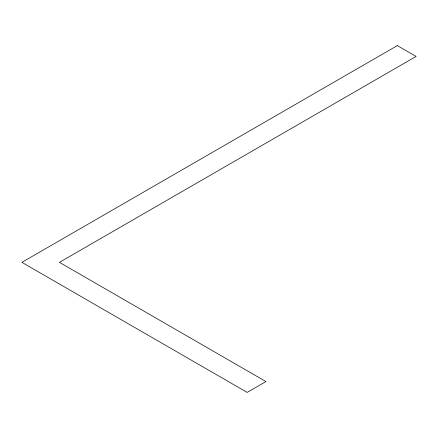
<?xml version="1.0" encoding="UTF-8"?>
<svg xmlns="http://www.w3.org/2000/svg" width="438" height="438" viewBox="0 0 438 438"><rect width="100%" height="100%" fill="white"/><g stroke="black" fill="none" stroke-linecap="round" stroke-linejoin="round"><path stroke-width="0.66" d="M397.326 45.601L21.9 262.351L247.158 392.399L265.926 381.564L59.442 262.351L416.1 56.436L397.326 45.601"/></g></svg>
